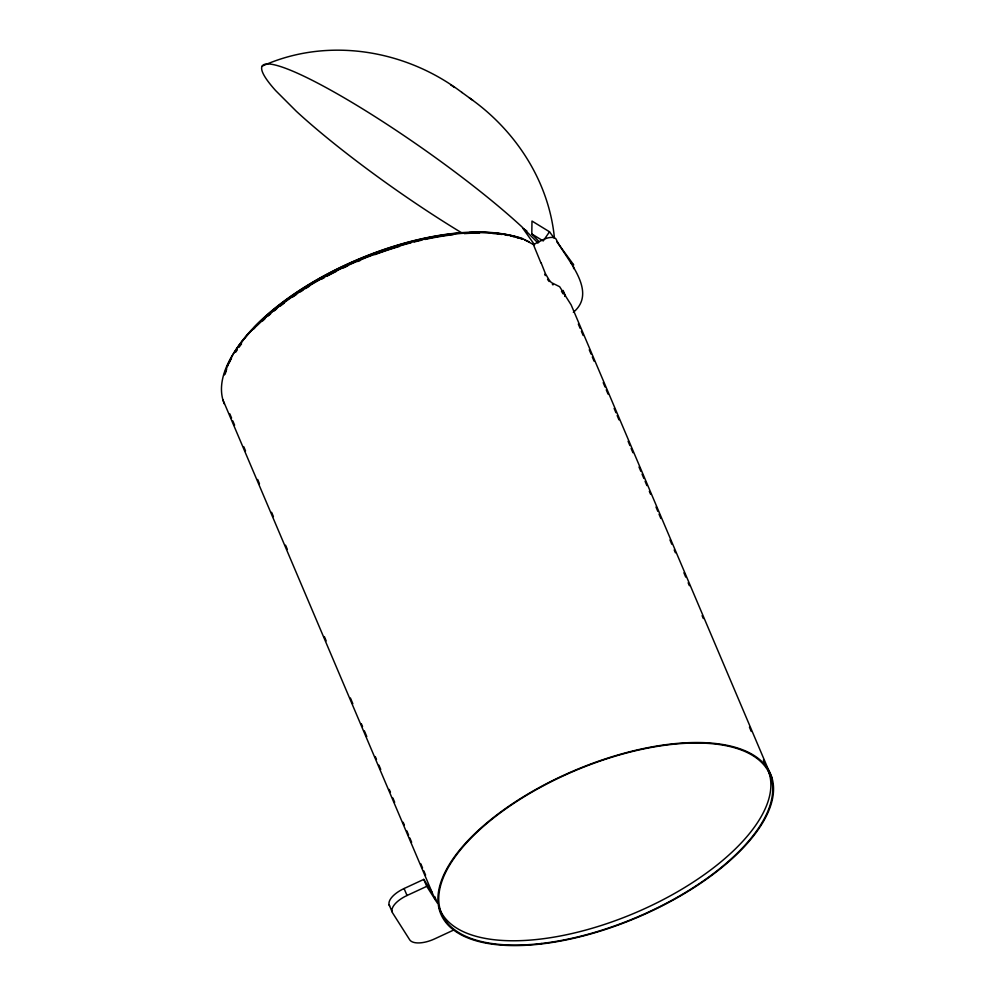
<?xml version="1.0" encoding="UTF-8"?>
<svg xmlns="http://www.w3.org/2000/svg" width="995" height="995" viewBox="0 0 995 995"><rect width="100%" height="100%" fill="white"/><g stroke="black" fill="none" stroke-linecap="round" stroke-linejoin="round"><path stroke-width="1.49" d="M539.153 241.76L531.79 233.962L531.989 221.052L549.501 231.785L553.991 237.917M540.894 262.842L533.37 244.534L522.425 238.489A179.112 79.911 -23 0 0 320.813 278.675A179.112 79.911 -23 0 0 224.373 404.007M549.501 231.785L543.22 240.952L531.79 233.962M564.725 296.423L565.396 295.801L563.12 290.44M573.331 312.33C598.803 291.174 565.098 258.19 555.969 238.937A10.535 4.701 -23 0 0 543.332 239.608L533.37 244.534M389.642 905.972A21.778 9.714 -23 0 1 404.082 888.535L423.783 879.393L432.203 892.614M454.342 929.74L434.628 938.882A21.778 9.714 -23 0 1 409.654 939.74L392.602 912.937A21.778 9.714 -23 0 1 407.03 895.5L426.743 886.358L437.501 903.273M262.17 66.143C327.504 36.579 405.761 49.613 462.016 92.535M552.387 284.52L553.071 284.881M526.803 230.902L523.059 228.614L534.564 244.795M571.217 263.376L573.717 264.906L556.678 241.598M450.623 84.811L454.491 87.46M469.379 97.883C515.186 130.009 548.481 180.592 554.302 236.822M461.879 92.398L472.886 100.395M538.046 243.029L521.467 226.45A179.112 24.576 35.1 0 0 329.482 89.463A179.112 24.576 35.1 0 0 275.59 90.533L296.311 111.266A179.112 24.576 35.1 0 0 462.625 233.377M547.548 279.346L548.369 280.503A9.477 2.798 58.1 0 0 549.203 281.56M561.466 291.261L563.095 293.848M544.713 274.297L545.335 275.578M772.108 778.351A179.112 79.911 -23 0 0 503.632 809.868A179.112 79.911 -23 0 0 541.454 943.944A179.112 79.911 -23 0 0 772.108 778.351L571.13 304.88L559.65 286.709L551.541 282.667A9.477 2.798 58.1 0 1 549.053 279.844L545.409 273.637L541.106 262.767M578.331 324.059L580.147 328.35M581.366 331.211L583.182 335.502M589.251 349.792L591.08 354.083M592.286 356.944L594.115 361.222M603.206 382.665L605.035 386.955M606.241 389.816L608.069 394.107M614.126 408.398L615.955 412.689M617.161 415.549L618.99 419.84M628.094 441.282L629.91 445.561M631.116 448.422L632.944 452.713M639.014 467.003L640.83 471.294M642.049 474.155L643.864 478.446M645.083 481.306L646.899 485.585M649.325 491.306L650.543 494.167M656.004 507.027L657.819 511.318M659.038 514.179L660.854 518.47M669.958 539.912L671.774 544.203M674.2 549.912L675.418 552.772M683.913 572.784L685.729 577.075M688.154 582.796L689.373 585.657M702.109 615.669L703.328 618.529M749.446 727.171L751.262 731.462M763.401 760.056L765.217 764.334M229.758 413.758L231.586 418.049M232.793 420.897L234.609 425.188M243.7 446.618L245.529 450.897M257.655 479.466L259.471 483.757M271.598 512.313L273.414 516.604M285.54 545.173L287.356 549.451M324.345 636.589L326.161 640.867M350.414 698.005L352.839 703.714M361.334 723.713L362.541 726.574M364.357 730.852L366.782 736.574M375.277 756.573L376.483 759.421M378.908 765.143L380.737 769.421M389.219 789.421L390.438 792.281M392.863 797.99L394.679 802.281M403.162 822.268L404.38 825.129M406.806 830.837L408.622 835.128M409.828 837.989L411.656 842.268M420.748 863.697L422.564 867.976M423.783 870.836L425.599 875.127M434.691 896.545L436.506 900.836M222.892 399.791L435.151 899.579M423.783 879.393L426.743 886.358M404.082 888.535L407.03 895.5M389.12 904.816L392.08 911.781M224.41 374.655A178.242 79.525 -23 0 1 226.238 369.207M227.37 366.421A178.242 79.525 -23 0 1 231.574 357.926M235.019 352.205A178.242 79.525 -23 0 1 236.561 349.854M239.074 346.285A178.242 79.525 -23 0 1 240.852 343.884M253.302 329.432A178.242 79.525 -23 0 1 255.64 327.044M256.822 325.85A178.242 79.525 -23 0 1 325.427 276.598M326.758 275.889A178.242 79.525 -23 0 1 366.11 257.618M367.528 257.058A178.242 79.525 -23 0 1 411.122 242.755M414.194 241.972A178.242 79.525 -23 0 1 421.855 240.131M424.927 239.459A178.242 79.525 -23 0 1 453.235 234.683M464.317 233.626A178.242 79.525 -23 0 1 479.565 233.041M492.6 233.489A178.242 79.525 -23 0 1 502.102 234.484M505.149 234.932A178.242 79.525 -23 0 1 508.134 235.454M511.032 236.039A178.242 79.525 -23 0 1 513.855 236.673M516.592 237.382A178.242 79.525 -23 0 1 521.79 238.949M524.825 240.031A178.242 79.525 -23 0 1 529.191 241.835M767.991 770.155A178.242 79.525 -23 0 1 631.775 914.281A178.242 79.525 -23 0 1 438.758 906.532M763.476 762.357A178.242 79.525 -23 0 1 765.217 764.844M235.753 352.118A177.396 79.152 -23 0 1 237.295 349.78M238.924 347.417A177.396 79.152 -23 0 1 241.561 343.847M262.68 320.887A177.396 79.152 -23 0 1 264.881 318.885M268.277 315.875A177.396 79.152 -23 0 1 270.615 313.873M274.197 310.9A177.396 79.152 -23 0 1 276.647 308.923M280.403 305.987A177.396 79.152 -23 0 1 284.234 303.089M292.94 296.858A177.396 79.152 -23 0 1 296.634 294.346M300.415 291.846A177.396 79.152 -23 0 1 302.977 290.204M305.577 288.562A177.396 79.152 -23 0 1 309.507 286.137M321.621 279.122A177.396 79.152 -23 0 1 324.358 277.617M327.056 276.162A177.396 79.152 -23 0 1 336.546 271.274M343.499 267.891A177.396 79.152 -23 0 1 347.728 265.914M357.665 261.523A177.396 79.152 -23 0 1 360.513 260.317M374.804 254.67A177.396 79.152 -23 0 1 399.517 246.399M224.671 374.655A176.227 78.63 -23 0 1 348.275 263.663A176.227 78.63 -23 0 1 522.562 238.999M225.455 373.237A175.742 78.418 -23 0 1 226.649 369.257M229.335 362.429A175.742 78.418 -23 0 1 231.35 358.237M236.263 349.78A175.742 78.418 -23 0 1 252.058 329.693M254.297 327.33A175.742 78.418 -23 0 1 461.183 232.967M469.155 232.482A175.742 78.418 -23 0 1 519.004 238.116M573.381 266.697A10.05 4.49 -23 0 1 573.568 268.613M541.765 943.459A178.242 79.525 -23 0 0 771.299 778.662A178.242 79.525 -23 0 0 504.129 810.029A178.242 79.525 -23 0 0 541.765 943.459"/></g></svg>
